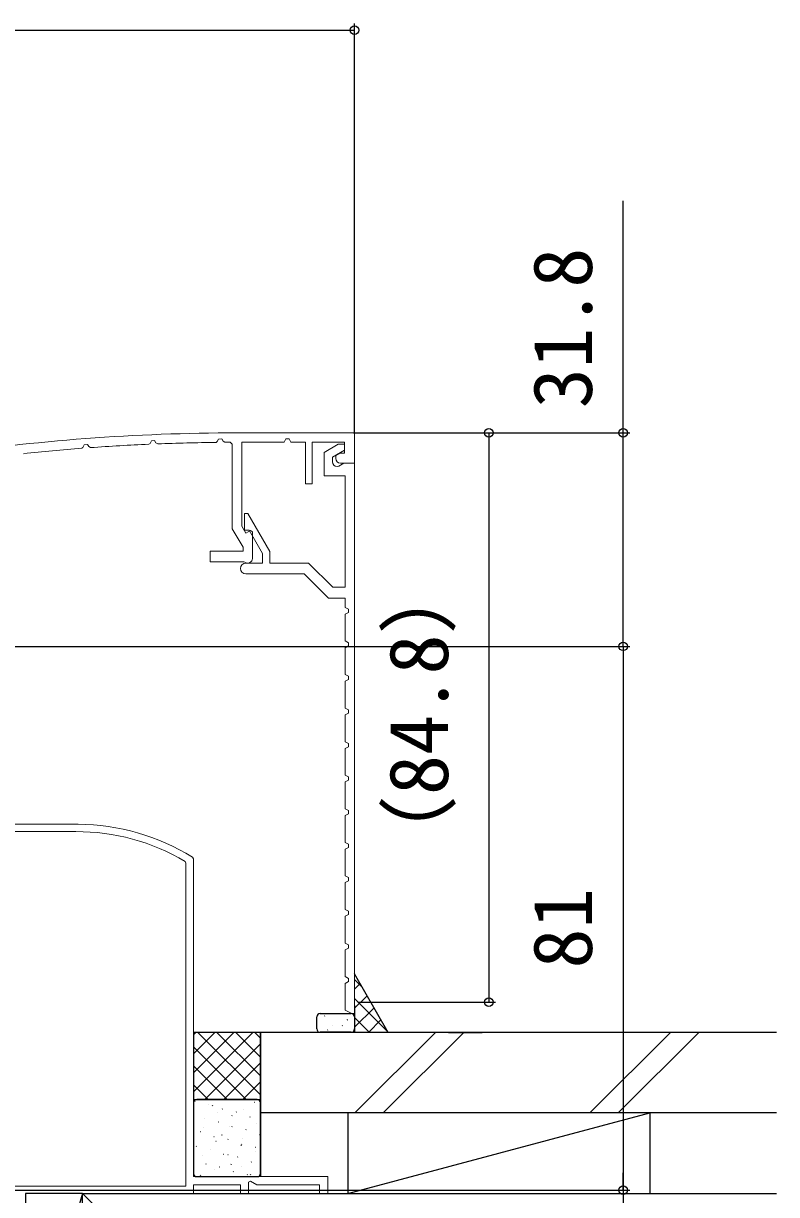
# Model space of a CAD drawing. Units: millimetres, scale not verified. Extents: x -525 to 525, y -783 to 779.
# Drawn here: x 270.1 to 382.3, y 253.4 to 427.9 of the extents above; entities that cross this region are included whole.
import ezdxf
from ezdxf.enums import TextEntityAlignment as Align

# ---------------------------------------------------------------- set-up
doc = ezdxf.new("R2010")
doc.units = ezdxf.units.MM
doc.header["$LTSCALE"] = 4
doc.layers.add('0-2_YKK_11', color=211, linetype='Continuous', lineweight=18)
doc.layers.add('0-3_YKK_11E', color=4, linetype='Continuous', lineweight=18)
for name, color, linetype in [('0-7_YKK_D', 6, 'Continuous'), ('0-9_YSS_K', 3, 'Continuous'), ('0-A_YSS_KE', 3, 'Continuous')]:
    doc.layers.add(name, color=color, linetype=linetype)
doc.styles.add('ＭＳ ゴシック', font='')
doc.styles.get('ＭＳ ゴシック').set_extended_font_data('MS Gothic')

msp = doc.modelspace()

# ---------------------------------------------------------------- linework, layer by layer
at = {"layer": '0-2_YKK_11', "color": 30}
msp.add_line((319.433, 366.917), (301.933, 366.917), dxfattribs=at)
for points in [[(317.333, 362.417), (319.433, 362.417), (319.433, 366.917)], [(278.815, 364.621), (278.982, 364.739), (279.167, 365.156), (279.656, 365.182), (279.839, 364.868), (280.12, 364.72)], [(288.813, 365.229), (288.985, 365.343), (289.176, 365.748), (289.666, 365.763), (289.844, 365.439), (290.119, 365.284)], [(300.932, 365.516), (301.233, 365.216), (301.233, 352.644), (302.833, 349.873), (302.833, 349.317), (297.933, 349.317), (297.933, 347.717), (302.933, 347.717), (303.113, 347.657)], [(298.811, 365.501), (298.988, 365.611), (299.186, 366.005), (299.676, 366.008), (299.849, 365.674), (300.117, 365.512)], [(304.233, 348.217), (304.233, 352.191), (303.933, 352.364), (303.242, 351.965), (302.633, 353.019), (302.633, 365.517), (308.933, 365.517), (309.188, 366.017), (309.678, 366.017), (309.933, 365.517), (312.133, 365.517), (312.133, 359.317), (313.133, 359.317), (313.133, 365.517), (317.933, 365.517), (317.933, 363.917), (317.233, 363.917), (316.633, 363.571), (316.633, 363.117)], [(316.133, 362.617), (316.133, 363.324), (317.933, 364.364), (317.933, 365.217), (317.012, 365.217), (314.933, 364.017), (314.933, 360.517), (318.033, 360.517), (318.033, 343.917), (316.196, 343.917), (312.596, 347.517), (306.833, 347.517), (306.833, 349.248), (303.56, 354.917), (303.033, 354.917), (303.033, 352.417), (303.733, 352.417), (305.733, 348.953), (305.733, 347.517), (303.233, 347.517)], [(319.433, 280.417), (319.433, 362.417), (317.833, 362.417), (317.083, 361.984), (316.833, 361.917)], [(303.233, 345.917), (311.933, 345.917), (315.533, 342.317), (318.033, 342.317), (318.033, 340.917), (318.533, 340.662), (318.533, 340.172), (318.033, 339.917), (318.033, 335.917), (318.533, 335.662), (318.533, 335.172), (318.033, 334.917), (318.033, 330.917), (318.533, 330.662), (318.533, 330.172), (318.033, 329.917), (318.033, 325.917), (318.533, 325.662), (318.533, 325.172), (318.033, 324.917), (318.033, 320.917), (318.533, 320.662), (318.533, 320.172), (318.033, 319.917), (318.033, 315.917), (318.533, 315.662), (318.533, 315.172), (318.033, 314.917), (318.033, 310.917), (318.533, 310.662), (318.533, 310.172), (318.033, 309.917), (318.033, 305.917), (318.533, 305.662), (318.533, 305.172), (318.033, 304.917), (318.033, 300.917), (318.533, 300.662), (318.533, 300.172), (318.033, 299.917)], [(318.033, 299.917), (318.033, 295.917), (318.533, 295.662), (318.533, 295.172), (318.033, 294.917), (318.033, 290.917), (318.533, 290.662), (318.533, 290.172), (318.033, 289.917), (318.033, 285.917), (318.533, 285.662), (318.533, 285.172), (318.033, 284.917), (318.033, 280.917), (319.014, 280.417), (319.433, 280.417)]]:
    msp.add_lwpolyline(points, dxfattribs=at)
for centre, radius, start, end in [((301.933, 66.918), 300, 89.99999, 98.61344), ((301.933, 66.917), 298.601, 92.51839, 94.18925), ((301.933, 66.919), 298.598, 90.59905, 92.26756), ((301.933, 66.936), 298.582, 90.19206, 90.34848), ((301.934, 66.913), 298.604, 94.44052, 96.11573), ((317.333, 363.117), 0.7, 180.00001, 269.99999), ((316.833, 362.617), 0.7, 180, 270), ((303.233, 346.717), 0.8, 90.00002, 270), ((303.533, 348.217), 0.7, 233.13011, 359.99999)]:
    msp.add_arc(centre, radius, start, end, dxfattribs=at)
at = {"layer": '0-3_YKK_11E'}
msp.add_line((295.291, 303.706), (295.432, 303.451), dxfattribs=at)
for points in [[(243.332, 253.017), (243.332, 254.117), (245.432, 254.117), (245.432, 258.917), (245.432, 297.617), (255.432, 297.617), (255.432, 304.617), (259.257, 304.617), (259.432, 306.617), (263.257, 306.617), (263.432, 308.617), (278.289, 308.617)], [(277.935, 307.517), (264.44, 307.517), (264.265, 305.517), (260.265, 303.517), (256.532, 303.517), (256.532, 296.517), (246.832, 296.517), (246.832, 254.717), (294.332, 254.717)], [(295.432, 303.451), (295.432, 256.117), (315.432, 256.117), (315.432, 253.617), (314.232, 253.617), (314.232, 254.917), (304.878, 254.917), (303.932, 255.464), (303.632, 255.291), (303.632, 253.617), (302.432, 253.617), (302.432, 254.917), (295.432, 254.917), (295.432, 253.617), (270.432, 253.617), (270.432, 248.617)], [(294.332, 254.717), (294.332, 302.833), (294.186, 303.091)]]:
    msp.add_lwpolyline(points, dxfattribs=at)
for radius, start, end in [(31.4, 59.20699, 90.32055), (32.5, 58.08835, 89.68497)]:
    msp.add_arc((278.111, 276.118), radius, start, end, dxfattribs=at)
at = {"layer": '0-7_YKK_D'}
for p, q in [((319.433, 366.753), (319.433, 427.917)), ((224.432, 426.917), (319.433, 426.917)), ((319.422, 366.917), (360.432, 366.917)), ((319.422, 366.917), (340.432, 366.917)), ((339.432, 366.917), (339.432, 282.115)), ((236.132, 335.117), (360.432, 335.117)), ((236.132, 335.117), (360.432, 335.117)), ((236.132, 335.117), (360.432, 335.117)), ((359.432, 335.117), (359.432, 254.117)), ((359.432, 335.117), (359.432, 254.117)), ((319.935, 282.115), (340.432, 282.115)), ((359.432, 254.117), (359.432, 256.667)), ((236.132, 254.117), (360.432, 254.117)), ((236.132, 254.117), (360.432, 254.117)), ((236.132, 254.117), (360.432, 254.117)), ((359.432, 254.117), (359.432, 251.617)), ((359.432, 254.117), (359.432, 251.617))]:
    msp.add_line(p, q, dxfattribs=at)
msp.add_lwpolyline([(359.432, 335.117), (359.432, 366.917), (359.432, 401.49)], dxfattribs=at)
for centre in [(319.433, 426.917), (339.432, 366.917), (359.432, 366.917), (359.432, 335.117), (359.432, 335.117), (359.432, 335.117), (339.432, 282.115), (359.432, 254.117), (359.432, 254.117), (359.432, 254.117)]:
    msp.add_circle(centre, 0.637, dxfattribs=at)
at = {"layer": '0-9_YSS_K'}
for p, q in [((324.435, 277.616), (319.435, 286.328)), ((320.575, 284.343), (319.435, 285.482)), ((319.435, 284.035), (320.272, 284.871)), ((319.435, 281.206), (321.303, 283.074)), ((324.385, 277.705), (319.435, 282.654)), ((319.435, 281.616), (319.435, 277.717)), ((319.435, 278.378), (322.334, 281.277)), ((313.833, 278.118), (313.833, 279.917)), ((314.333, 280.417), (318.933, 280.417)), ((315.002, 280.057), (314.978, 280.013)), ((318.369, 279.475), (318.281, 279.429)), ((319.433, 279.917), (319.433, 278.118)), ((321.644, 277.616), (319.435, 279.825)), ((321.502, 277.616), (323.366, 279.48)), ((295.432, 277.236), (295.813, 277.617)), ((295.432, 274.408), (298.642, 277.617)), ((295.432, 271.579), (301.47, 277.617)), ((295.432, 268.751), (304.299, 277.617)), ((305.432, 268.286), (296.1, 277.617)), ((305.432, 271.114), (298.929, 277.617)), ((305.432, 273.943), (301.757, 277.617)), ((305.432, 276.771), (304.586, 277.617)), ((318.933, 277.618), (314.333, 277.618)), ((315.434, 277.981), (315.41, 277.937)), ((316.16, 278.686), (316.153, 278.679)), ((317.626, 278.624), (317.602, 278.58)), ((319.474, 265.617), (331.474, 277.617)), ((335.717, 277.617), (323.717, 265.617)), ((324.331, 277.616), (324.397, 277.683)), ((333.432, 277.616), (338.432, 277.616)), ((354.474, 265.617), (366.474, 277.617)), ((370.717, 277.617), (358.717, 265.617)), ((297.127, 267.617), (305.432, 275.922)), ((303.272, 267.617), (295.432, 275.457)), ((300.443, 267.617), (295.432, 272.629)), ((299.955, 267.617), (305.432, 273.094)), ((297.615, 267.617), (295.432, 269.8)), ((302.784, 267.617), (305.432, 270.265)), ((295.429, 267.114), (295.429, 256.617)), ((295.636, 267.339), (295.68, 267.363)), ((304.929, 267.614), (295.929, 267.614)), ((297.135, 267.589), (297.141, 267.596)), ((304.482, 267.198), (304.526, 267.222)), ((305.429, 256.617), (305.429, 267.114)), ((297.713, 266.907), (297.756, 266.931)), ((298.288, 266.684), (298.335, 266.773)), ((298.954, 265.606), (298.961, 265.613)), ((299.737, 266.173), (299.781, 266.197)), ((301.177, 265.16), (301.224, 265.248)), ((301.814, 265.74), (301.858, 265.764)), ((302.948, 266.052), (302.955, 266.059)), ((305.432, 265.617), (305.432, 256.117)), ((318.432, 253.617), (363.432, 265.617)), ((363.432, 265.617), (363.432, 253.617)), ((297.07, 264.715), (297.113, 264.739)), ((299.146, 264.283), (299.19, 264.307)), ((300.74, 263.586), (300.747, 263.594)), ((301.171, 263.549), (301.215, 263.573)), ((303.839, 265.006), (303.883, 265.03)), ((304.768, 264.069), (304.774, 264.076)), ((296.478, 262.825), (296.522, 262.849)), ((296.979, 263.401), (296.986, 263.409)), ((298.503, 262.091), (298.547, 262.115)), ((299.671, 262.308), (299.717, 262.397)), ((302.793, 261.864), (302.799, 261.872)), ((303.247, 263.116), (303.291, 263.14)), ((305.272, 262.382), (305.316, 262.406)), ((295.835, 260.634), (295.879, 260.658)), ((297.912, 260.201), (297.956, 260.225)), ((298.798, 261.419), (298.805, 261.426)), ((300.58, 261.659), (300.623, 261.683)), ((302.56, 260.784), (302.607, 260.872)), ((302.604, 260.925), (302.648, 260.949)), ((304.681, 260.492), (304.725, 260.516)), ((296.823, 259.214), (296.83, 259.221)), ((299.937, 259.467), (299.98, 259.491)), ((300.584, 259.399), (300.591, 259.406)), ((302.013, 259.035), (302.057, 259.059)), ((304.038, 258.301), (304.082, 258.325)), ((304.612, 259.881), (304.619, 259.889)), ((297.269, 258.01), (297.313, 258.034)), ((298.643, 257.231), (298.649, 257.238)), ((299.345, 257.577), (299.389, 257.601)), ((301.053, 257.932), (301.1, 258.021)), ((301.37, 256.843), (301.414, 256.867)), ((302.637, 257.677), (302.644, 257.684)), ((303.943, 256.408), (303.99, 256.496)), ((295.929, 256.117), (304.929, 256.117)), ((296.484, 256.278), (296.531, 256.367)), ((296.677, 256.12), (296.721, 256.144)), ((303.447, 256.411), (303.49, 256.435)), ((278.932, 253.617), (270.432, 224.617)), ((278.932, 253.617), (382.287, 150.262))]:
    msp.add_line(p, q, dxfattribs=at)
for points in [[(305.432, 277.617), (295.432, 277.617), (295.432, 267.617), (305.432, 267.617)], [(278.932, 253.617), (270.432, 253.617), (270.432, 224.617), (278.932, 224.617)]]:
    msp.add_lwpolyline(points, close=True, dxfattribs=at)
msp.add_lwpolyline([(382.287, 265.617), (318.432, 265.617), (318.432, 253.617), (382.287, 253.617)], dxfattribs=at)
for centre, start, end in [((314.333, 279.917), 90, 180), ((318.933, 279.917), 0, 90), ((314.333, 278.118), 180, 270), ((318.933, 278.118), 270, 0), ((295.929, 267.114), 90, 180), ((304.929, 267.114), 0, 90), ((295.929, 256.617), 180, 270), ((304.929, 256.617), 270, 0)]:
    msp.add_arc(centre, 0.5, start, end, dxfattribs=at)
at = {"layer": '0-A_YSS_KE'}
for p, q in [((382.287, 277.617), (305.432, 277.617)), ((305.432, 277.617), (305.432, 265.617)), ((382.287, 265.617), (305.432, 265.617))]:
    msp.add_line(p, q, dxfattribs=at)
msp.add_lwpolyline([(382.287, 148.617), (278.932, 148.617), (278.932, 253.617), (334.432, 253.617)], dxfattribs=at)

# ---------------------------------------------------------------- texts
at = {"layer": '0-7_YKK_D', "style": 'ＭＳ ゴシック'}
for s, p in [('31.8', (357.432, 370.581)), ('（84.8）', (336, 300.959)), ('81', (357.432, 287.117)), ('81', (357.432, 287.117))]:
    msp.add_text(s, height=8.798, rotation=90, dxfattribs=at).set_placement(p, align=Align.BOTTOM_LEFT)

doc.saveas('drawing.dxf')
